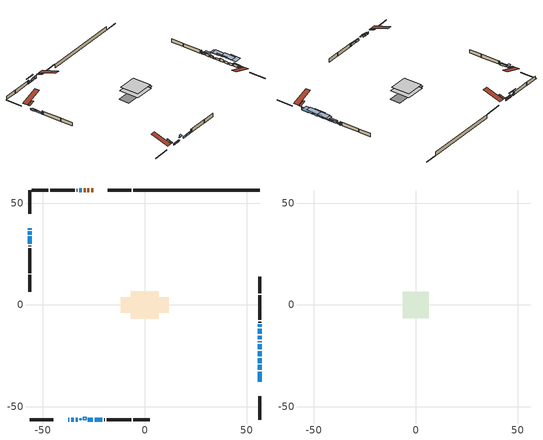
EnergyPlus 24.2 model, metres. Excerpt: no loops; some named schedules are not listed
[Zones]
conditioned space
 floor adiabatic (AdiabaticFloorConstruction): -6.8,-6.8 -6.8,6.8 6.8,6.8 6.8,-6.8 z1.3
 floor foundation (Slab1 construction): -11.85,-3.69 -11.85,3.69 11.85,3.69 11.85,-3.69 z-1.14
 wall outside (RimJoist1 construction): -6.61,56.5 -18.27,56.5 / -56.5,-56.5 -44.84,-56.5 / -56.5,56.5 -56.5,44.84 / 56.5,-56.5 56.5,-44.84 z1.3:1.6
 wall outside (AdiabaticWallConstruction 1): -25.42,56.5 -26.33,56.5 / -27.26,56.5 -28.17,56.5 / -29.1,56.5 -30.01,56.5 z1.3:3.33
 wall outside (AdiabaticWallConstruction): -37.69,-56.5 -37.09,-56.5 / -36.17,-56.5 -34.95,-56.5 / -56.5,33.67 -56.5,30.02 / -34.02,-56.5 -32.8,-56.5 / 56.5,-21.78 56.5,-19.34 / -30.94,56.5 -32.16,56.5 / -27.91,-56.5 -25.47,-56.5 / 56.5,-10.75 56.5,-9.53 / -24.54,-56.5 -20.88,-56.5 z1.3:2.52; -56.5,37.69 -56.5,37.05 / 56.5,-18.41 56.5,-17.8 z1.3:2.22; -56.5,36.13 -56.5,34.6 z1.3:2.77; 56.5,-37.69 56.5,-32.81 / 56.5,-25.15 56.5,-22.71 z1.3:3.33; 56.5,-31.88 56.5,-29.44 / 56.5,-28.52 56.5,-26.08 / 56.5,-14.12 56.5,-11.68 z1.3:2.82; 56.5,-16.88 56.5,-15.05 z1.3:2.37
 wall outside (Wall1 construction): -33.09,56.5 -33.39,56.5 / -19.95,-56.5 -19.65,-56.5 / -56.5,29.09 -56.5,28.78 / 56.5,-8.6 56.5,-8.3 z1.3:3.74
 wall outside (Wall2 construction): -34.32,56.5 -46.48,56.5 / -18.72,-56.5 -6.56,-56.5 / -56.5,27.85 -56.5,15.7 / 56.5,-7.37 56.5,4.79 z1.3:3.74
 wall outside (Wall3 construction): -47.41,56.5 -55.57,56.5 / -5.63,-56.5 2.53,-56.5 / -56.5,14.77 -56.5,6.61 / 56.5,5.72 56.5,13.88 z1.3:3.74
 wall foundation (FoundationWall1 construction): -5.68,56.5,-1.14 -5.68,56.5,1.3 47,56.5,1.3 47,56.5,-1.04 56.5,56.5,-1.04 56.5,56.5,-1.14
 window (WindowConstruction 10): -37.69,-56.5 -37.09,-56.5 z1.3:2.52
 window (WindowConstruction 5): -36.17,-56.5 -34.95,-56.5 z1.3:2.52
 window (WindowConstruction 6): -56.5,37.69 -56.5,37.05 z1.3:2.21
 window (WindowConstruction 7): -56.5,36.13 -56.5,34.6 z1.3:2.77
 window (WindowConstruction 8): -56.5,33.67 -56.5,30.02 z1.3:2.52
 window (WindowConstruction 9): -34.02,-56.5 -32.8,-56.5 z1.3:2.52
 window (WindowConstruction): 56.5,-37.69 56.5,-32.81 z1.3:3.33
 window (WindowConstruction 11): 56.5,-31.88 56.5,-29.44 z1.3:2.82
 window (WindowConstruction 12): 56.5,-28.52 56.5,-26.08 z1.3:2.82
 window (WindowConstruction 13): 56.5,-25.15 56.5,-22.71 z1.3:3.33
 window (WindowConstruction 14): 56.5,-21.78 56.5,-19.34 z1.3:2.52
 window (WindowConstruction 15): 56.5,-18.41 56.5,-17.8 z1.3:2.21
 window (WindowConstruction 16): -30.94,56.5 -32.16,56.5 z1.3:2.52
 window (WindowConstruction 17): -27.91,-56.5 -25.47,-56.5 z1.3:2.52
 window (WindowConstruction 1): 56.5,-16.87 56.5,-15.05 z1.3:2.37
 window (WindowConstruction 2): 56.5,-14.12 56.5,-11.68 z1.3:2.82
 window (WindowConstruction 3): 56.5,-10.75 56.5,-9.53 z1.3:2.52
 window (WindowConstruction 4): -24.54,-56.5 -20.88,-56.5 z1.3:2.52
 door (Door): -25.42,56.5 -26.33,56.5 z1.3:3.33
 door (Door 1): -27.26,56.5 -28.17,56.5 z1.3:3.33
 door (Door 2): -29.1,56.5 -30.01,56.5 z1.3:3.33
 ceiling adiabatic (AdiabaticFloorConstruction): 6.8,-6.8 6.8,6.8 -6.8,6.8 -6.8,-6.8 z1.3
 roof outside (Roof2 construction): -24.49,56.5,3.74 -24.49,52.43,5.09 -23.42,52.43,5.09 -23.42,56.5,3.74; -38.62,-56.5,3.74 -38.62,-52.43,5.09 -39.69,-52.43,5.09 -39.69,-56.5,3.74; -56.5,38.62,3.74 -52.43,38.62,5.09 -52.43,39.69,5.09 -56.5,39.69,3.74; 56.5,-38.62,3.74 52.43,-38.62,5.09 52.43,-39.69,5.09 56.5,-39.69,3.74
 roof outside (AdiabaticRoofConstruction): -31.26,-56.5,3.74 -31.26,-55.92,3.93 -31.87,-55.92,3.93 -31.87,-56.5,3.74; -28.84,-56.5,3.74 -28.84,-55.08,4.21 -30.33,-55.08,4.21 -30.33,-56.5,3.74
 skylight (SkylightConstruction): -31.26,-56.5,3.74 -31.26,-55.92,3.93 -31.87,-55.92,3.93 -31.87,-56.5,3.74
 skylight (SkylightConstruction 1): -28.84,-56.5,3.74 -28.84,-55.08,4.21 -30.33,-55.08,4.21 -30.33,-56.5,3.74
attic - vented
 floor to conditioned space (Floor1 construction Reversed): -6.41,-6.41 -6.41,6.41 6.41,6.41 6.41,-6.41 z3.74
 roof outside (Roof1 construction): -22.49,56.5,3.74 -22.49,44.01,7.9 -19.2,44.01,7.9 -19.2,56.5,3.74; -40.62,-56.5,3.74 -40.62,-44.01,7.9 -43.91,-44.01,7.9 -43.91,-56.5,3.74; -56.5,40.62,3.74 -44.01,40.62,7.9 -44.01,43.91,7.9 -56.5,43.91,3.74; 56.5,-40.62,3.74 44.01,-40.62,7.9 44.01,-43.91,7.9 56.5,-43.91,3.74
shading: -34.8,-56.5 -36.31,-56.5 -36.31,-57.11 -34.8,-57.11 z2.67; -56.5,36.91 -56.5,37.84 -57.11,37.84 -57.11,36.91 z2.36; -56.5,34.45 -56.5,36.28 -58.33,36.28 -58.33,34.45 z2.92; -56.5,29.87 -56.5,33.82 -57.11,33.82 -57.11,29.87 z2.67; -32.65,-56.5 -34.17,-56.5 -34.17,-57.11 -32.65,-57.11 z2.67; 56.5,-32.66 56.5,-37.84 57.11,-37.84 57.11,-32.66 z3.48; 56.5,-27 56.5,-34.32 61.38,-34.32 61.38,-27 z5.27; 56.5,-23.34 56.5,-31.26 60.16,-31.26 60.16,-23.34 z5.56; 56.5,-20.07 56.5,-27.79 56.91,-27.79 56.91,-20.07 z5.97; 56.5,-16.6 56.5,-24.52 60.16,-24.52 60.16,-16.6 z5.26; 56.5,-15.06 56.5,-21.15 60.16,-21.15 60.16,-15.06 z4.95; -34.9,56.5 -28.2,56.5 -28.2,57.11 -34.9,57.11 z5.26; -25.32,-56.5 -28.06,-56.5 -28.06,-57.11 -25.32,-57.11 z2.67; 56.5,-14.9 56.5,-17.02 57.11,-17.02 57.11,-14.9 z2.52; 56.5,-10.77 56.5,-15.03 57.72,-15.03 57.72,-10.77 z3.74; 56.5,-9.38 56.5,-10.9 57.11,-10.9 57.11,-9.38 z2.67; -20.73,-56.5 -24.69,-56.5 -24.69,-57.11 -20.73,-57.11 z2.67
[Building]
Building 1: Terrain=Suburbs
[Site:Location]
Comox AP_BC: Latitude {deg}=49.72; Longitude {deg}=-124.9; Time Zone {hr}=-8; Elevation {m}=26; Keep Site Location Information=Yes
[Site:GroundTemperature:Shallow]
7.68431, 6.60511, 6.51868, 7.03082, 9.08677, 11.1331, 12.9072, 14.0311, 14.1265, 13.2125, 11.4836, 9.50004
[Site:WaterMainsTemperature]
Calculation Method=Schedule; Temperature Schedule=mains temperature schedule
[Material] Roughness=Rough; Thermal Absorptance=0.9
Name | Thickness {m} | Conductivity {W/m-K} | Density {kg/m3} | Specific Heat {J/kg-K} | Solar Absorptance | Visible Absorptance
asphalt or fiberglass shingles | 0.00635 | 0.162714 | 1121.4 | 1465.45 | 0.4 | 0.4
asphalt or fiberglass shingles 1 | 0.00635 | 0.162714 | 1121.4 | 1465.45 | 0.7 | 0.7
ceiling loosefill ins | 0.254 | 0.0480833 | 16.02 | 1046.75 | 0.7 | 0.7
ceiling stud and cavity | 0.1397 | 0.525401 | 65.682 | 1177.47 | 0.7 | 0.7
concrete 4.0 in. | 0.1016 | 1.803125 | 2242.8 | 837.4 | 0.7 | 0.7
concrete 8.0 in. | 0.2032 | 1.803125 | 2242.8 | 837.4 | 0.7 | 0.7
door material | 0.04445 | 0.188738 | 512.64 | 1214.23 | 0.7 | 0.7
door material 1 | 0.04445 | 0.20624 | 512.64 | 1214.23 | 0.7 | 0.7
door material 2 | 0.04445 | 0.053851 | 512.64 | 1214.23 | 0.7 | 0.7
floor covering | 0.0127 | 0.0433444 | 54.468 | 1339.84 | 0.6 | 0.6
floor rigid ins; roof rigid ins 1; wall rigid ins 1 | 0.512978 | 0.029427 | 32.04 | 1214.23 | 0.7 | 0.7
floor stud and cavity | 0.1397 | 1.75129 | 37.0049 | 1207.88 | 0.7 | 0.7
furniture material conditioned space 1 | 0.1524 | 0.115458 | 640.8 | 1214.23 | 0.6 | 0.6
gypsum board | 0.0127 | 0.160291 | 801 | 837.4 | 0.6 | 0.6
osb sheathing 0.5 in. | 0.0127 | 0.115458 | 512.64 | 1214.23 | 0.7 | 0.7
osb sheathing 0.75 in. | 0.01905 | 0.115458 | 512.64 | 1214.23 | 0.7 | 0.7
osb sheathing 2.0 in. | 0.0508 | 0.115458 | 512.64 | 1214.23 | 0.7 | 0.7
rim joist rigid ins; roof rigid ins; wall rigid ins | 0.051816 | 0.029427 | 32.04 | 1214.23 | 0.7 | 0.7
rim joist stud and cavity | 0.0508 | 0.0402046 | 125.044 | 1163.47 | 0.6 | 0.6
roof stud and cavity | 0.2032 | 0.155153 | 78.34581 | 1123.46 | 0.7 | 0.7
roof stud and cavity 1 | 0.18415 | 1.78685 | 37.0049 | 1207.88 | 0.6 | 0.6
wall stud and cavity | 0.1397 | 0.505367 | 139.0536 | 1170.24 | 0.7 | 0.7
wall stud and cavity 1 | 0.1397 | 0.201369 | 139.0536 | 1170.24 | 0.7 | 0.7
wall stud and cavity 2 | 0.1397 | 0.361019 | 139.0536 | 1170.24 | 0.7 | 0.7
wall stud and cavity 3 | 0.0889 | 0.380278 | 52.3479 | 1209.89 | 0.7 | 0.7
wall stud and cavity 4 | 0.0889 | 0.391764 | 83.0341 | 1211.67 | 0.7 | 0.7
wood siding | 0.0254 | 0.102417 | 544.68 | 1172.36 | 0.4 | 0.4
wood siding 1; wood siding 2; wood siding 3 | 0.0254 | 0.102417 | 544.68 | 1172.36 | 0.7 | 0.7
[WindowMaterial:SimpleGlazingSystem]
Name | U-Factor {W/m2-K} | Solar Heat Gain Coefficient
SkylightMaterial | 3.71665 | 0.6359
SkylightMaterial 1 | 3.40114 | 0.6652
WindowMaterial | 4.02911 | 0.69
WindowMaterial 1 | 4.21535 | 0.68
WindowMaterial 10 | 3.96665 | 0.7
WindowMaterial 11 | 4.92339 | 0.64
WindowMaterial 2 | 3.84003 | 0.7
WindowMaterial 3 | 4.44815 | 0.67
WindowMaterial 4 | 3.667988 | 0.7
WindowMaterial 5 | 4.87286 | 0.64
WindowMaterial 6 | 3.84912 | 0.68
WindowMaterial 7 | 4.12677 | 0.69
WindowMaterial 8 | 2.438701 | 0.46
WindowMaterial 9 | 5.12269 | 0.64
[Construction]
AdiabaticFloorConstruction: floor stud and cavity, floor rigid ins, osb sheathing 0.75 in., floor covering
AdiabaticRoofConstruction: asphalt or fiberglass shingles 1, roof rigid ins 1, osb sheathing 0.75 in., roof stud and cavity 1
AdiabaticWallConstruction: wood siding 2, wall rigid ins 1, wall stud and cavity 3, gypsum board
AdiabaticWallConstruction 1: wood siding 3, wall rigid ins 1, wall stud and cavity 3, gypsum board
Door: door material
Door 1: door material 1
Door 2: door material 2
Floor1 construction Reversed: gypsum board, ceiling stud and cavity, ceiling loosefill ins
FoundationWall1 construction: concrete 8.0 in.
furniture construction conditioned space 1: furniture material conditioned space 1
PartitionWallConstruction: gypsum board, wall stud and cavity 4, gypsum board
RimJoist1 construction: wood siding 1, rim joist rigid ins, osb sheathing 2.0 in., rim joist stud and cavity
Roof1 construction: asphalt or fiberglass shingles
Roof2 construction: asphalt or fiberglass shingles, roof rigid ins, osb sheathing 0.75 in., roof stud and cavity, gypsum board
SkylightConstruction: SkylightMaterial
SkylightConstruction 1: SkylightMaterial 1
Slab1 construction: concrete 4.0 in.
Wall1 construction: wood siding, wall rigid ins, osb sheathing 0.5 in., wall stud and cavity, gypsum board
Wall2 construction: wood siding, wall rigid ins, osb sheathing 0.5 in., wall stud and cavity 1, gypsum board
Wall3 construction: wood siding, wall rigid ins, osb sheathing 0.5 in., wall stud and cavity 2, gypsum board
WindowConstruction; WindowConstruction 13: WindowMaterial
WindowConstruction 1: WindowMaterial 1
WindowConstruction 10: WindowMaterial 9
WindowConstruction 11; WindowConstruction 12; WindowConstruction 2: WindowMaterial 2
WindowConstruction 14: WindowMaterial 10
WindowConstruction 15: WindowMaterial 11
WindowConstruction 16; WindowConstruction 17; WindowConstruction 3; WindowConstruction 4: WindowMaterial 3
WindowConstruction 5: WindowMaterial 4
WindowConstruction 6: WindowMaterial 5
WindowConstruction 7: WindowMaterial 6
WindowConstruction 8: WindowMaterial 7
WindowConstruction 9: WindowMaterial 8
[Zone] Multiplier=1; Part of Total Floor Area=Yes
Name | Volume {m3}
attic - vented | 113.589
conditioned space | 992.2
[Space]
Name | Zone | Volume {m3}
attic - vented 1 | attic - vented | 113.589
conditioned space 1 | conditioned space | 992.2
[ZoneInfiltration:EffectiveLeakageArea]
infil attic - vented 1: Zone or Space=attic - vented 1; Schedule=Always On Discrete; Effective Air Leakage Area {cm2}=7039.23; Stack Coefficient=0.000289461; Wind Coefficient=1.14952e-05
[ZoneMixing]
whole house fan mix: Zone or Space=attic - vented; Schedule=Always On Continuous; Design Flow Rate Calculation Method=Flow/Zone; Design Flow Rate {m3/s}=0; Source Zone or Space=conditioned space
[SurfaceProperty:ExposedFoundationPerimeter]
Slab1: Exposed Perimeter Calculation Method=TotalExposedPerimeter; Total Exposed Perimeter {m}=62.18
[InternalMass] Zone or ZoneList=conditioned space; Space or SpaceList=conditioned space 1
Name | Construction | Surface Area {m2}
furniture mass conditioned space 1 | furniture construction conditioned space 1 | 143.892
partition wall mass | PartitionWallConstruction | 359.73
[Lights]
interior lighting: Zone or ZoneList or Space or SpaceList=conditioned space 1; Schedule=interior lighting schedule; Design Level Calculation Method=LightingLevel; Lighting Level {W}=343.2; Return Air Fraction=0; Fraction Radiant=0.6; Fraction Visible=0.2; Fraction Replaceable=1
[People]
occupants: Zone or ZoneList or Space or SpaceList=conditioned space 1; Number of People Schedule=occupants schedule; Number of People Calculation Method=People; Number of People=3; Fraction Radiant=0.314171; Sensible Heat Fraction=0.56303; Activity Level Schedule=occupants activity schedule; Carbon Dioxide Generation Rate {m3/s-W}=0; Enable ASHRAE 55 Comfort Warnings=No; Mean Radiant Temperature Calculation Type=EnclosureAveraged
[ElectricEquipment] Zone or ZoneList or Space or SpaceList=conditioned space 1; Design Level Calculation Method=EquipmentLevel
Name | Schedule | Design Level {W} | Fraction Latent | Fraction Radiant | Fraction Lost
clothes dryer | clothes dryer schedule | 140.772 | 0.015 | 0.081 | 0.85
clothes washer | clothes washer schedule | 32.1985 | 0.03 | 0.162 | 0.7
cooking range | cooking range schedule | 215.147 | 0.08 | 0.432 | 0.2
dishwasher | dishwasher schedule | 66.8632 | 0.3 | 0.18 | 0.4
fridge | fridge schedule | 72.9452 | 0 | 0.6 | 0
mech vent bath fan 0 | mech vent bath fan 0 schedule | 50.2 | 0 | 0 | 1
mech vent bath fan 1 | mech vent bath fan 1 schedule | 50.2 | 0 | 0 | 1
mech vent bath fan 2 | mech vent bath fan 2 schedule | 50.2 | 0 | 0 | 1
mech vent house fan | mech vent house fan schedule | 0 | 0 | 0 | 1
mech vent house fan cfis | mech vent house fan cfis schedule | 0 | 0 | 0 | 0
mech vent range fan 0 | mech vent range fan 0 schedule | 57 | 0 | 0 | 1
misc plug loads | misc plug loads schedule | 494.7 | 0.045 | 0.513 | 0.1
whole house fan | Always On Discrete | 0 | 0 | 0 | 1
[OtherEquipment] Zone or ZoneList or Space or SpaceList=conditioned space 1; Design Level Calculation Method=EquipmentLevel
Name | Fuel Type | Schedule | Design Level {W} | Fraction Latent | Fraction Radiant | Fraction Lost
clothes dryer 1 | Electricity | clothes dryer schedule | 0 | 0.015 | 0.081 | 0.85
cooking range 1 | Electricity | cooking range schedule | 0 | 0.08 | 0.432 | 0.2
general water use latent | None | general water use schedule | 62.594 | 1 | 0 | 0
general water use sensible | None | general water use schedule | -61.6891 | 0 | 0.6 | 0
mech vent house fan latent load | None | Always On Discrete | 0 | 1 | 0 | 0
mech vent house fan sensible load | None | Always On Discrete | 0 | 0 | 0 | 0
water heater energy adjustment1 | Electricity | Always On Discrete | 0.01 | 0 | 0 | 1
[ZoneInfiltration:DesignFlowRate] Zone or ZoneList or Space or SpaceList=conditioned space 1; Schedule=Always On Discrete; Design Flow Rate Calculation Method=Flow/Zone; Design Flow Rate {m3/s}=0
infil flow; natural vent flow; whole house fan flow
[Foundation:Kiva]
Foundation Kiva 1: Initial Indoor Air Temperature {C}=18; Wall Height Above Grade {m}=1.299972; Wall Depth Below Slab {m}=0.2032
[Foundation:Kiva:Settings]
Soil Conductivity {W/m-K}=0.849921; Soil Density {kg/m3}=1842.3; Soil Specific Heat {J/kg-K}=418.7; Ground Solar Absorptivity=0.9; Ground Thermal Absorptivity=0.9; Ground Surface Roughness {m}=0.03; Far-Field Width {m}=40; Deep-Ground Boundary Condition=ZeroFlux; Deep-Ground Depth {m}=40; Minimum Cell Dimension {m}=0.2; Maximum Cell Growth Coefficient=3; Simulation Timestep=Timestep
[Exterior:Lights]
exterior lighting: Schedule=exterior lighting schedule; Design Level {W}=75.6
[Schedule:Constant]
Name | Hourly Value
Always On Continuous; mech vent house fan schedule; mech vent house fan cfis schedule; Always On Discrete | 1
occupants activity schedule | 117.228
fridge schedule | 0
[Schedule:Week:Daily]
interior lighting schedule Week Rule - Jan1-Jan27: interior lighting schedule day, interior lighting schedule day, interior lighting schedule day, interior lighting schedule day, interior lighting schedule day, interior lighting schedule day, interior lighting schedule day, interior lighting schedule default day, interior lighting schedule default day, interior lighting schedule default day, interior lighting schedule default day, interior lighting schedule default day
interior lighting schedule Week Rule - Jan28-Feb3: interior lighting schedule day, interior lighting schedule day, interior lighting schedule day, interior lighting schedule day, interior lighting schedule day 1, interior lighting schedule day 1, interior lighting schedule day 1, interior lighting schedule default day, interior lighting schedule default day, interior lighting schedule default day, interior lighting schedule default day, interior lighting schedule default day
interior lighting schedule Week Rule - Feb4-Feb24: interior lighting schedule day 1, interior lighting schedule day 1, interior lighting schedule day 1, interior lighting schedule day 1, interior lighting schedule day 1, interior lighting schedule day 1, interior lighting schedule day 1, interior lighting schedule default day, interior lighting schedule default day, interior lighting schedule default day, interior lighting schedule default day, interior lighting schedule default day
interior lighting schedule Week Rule - Feb25-Mar3: interior lighting schedule day 1, interior lighting schedule day 1, interior lighting schedule day 1, interior lighting schedule day 1, interior lighting schedule day 2, interior lighting schedule day 2, interior lighting schedule day 2, interior lighting schedule default day, interior lighting schedule default day, interior lighting schedule default day, interior lighting schedule default day, interior lighting schedule default day
interior lighting schedule Week Rule - Mar4-Mar31: interior lighting schedule day 2, interior lighting schedule day 2, interior lighting schedule day 2, interior lighting schedule day 2, interior lighting schedule day 2, interior lighting schedule day 2, interior lighting schedule day 2, interior lighting schedule default day, interior lighting schedule default day, interior lighting schedule default day, interior lighting schedule default day, interior lighting schedule default day
interior lighting schedule Week Rule - Apr1-Apr28: interior lighting schedule day 3, interior lighting schedule day 3, interior lighting schedule day 3, interior lighting schedule day 3, interior lighting schedule day 3, interior lighting schedule day 3, interior lighting schedule day 3, interior lighting schedule default day, interior lighting schedule default day, interior lighting schedule default day, interior lighting schedule default day, interior lighting schedule default day
interior lighting schedule Week Rule - Apr29-May5: interior lighting schedule day 3, interior lighting schedule day 3, interior lighting schedule day 4, interior lighting schedule day 4, interior lighting schedule day 4, interior lighting schedule day 4, interior lighting schedule day 4, interior lighting schedule default day, interior lighting schedule default day, interior lighting schedule default day, interior lighting schedule default day, interior lighting schedule default day
interior lighting schedule Week Rule - May6-May26: interior lighting schedule day 4, interior lighting schedule day 4, interior lighting schedule day 4, interior lighting schedule day 4, interior lighting schedule day 4, interior lighting schedule day 4, interior lighting schedule day 4, interior lighting schedule default day, interior lighting schedule default day, interior lighting schedule default day, interior lighting schedule default day, interior lighting schedule default day
interior lighting schedule Week Rule - May27-Jun2: interior lighting schedule day 4, interior lighting schedule day 4, interior lighting schedule day 4, interior lighting schedule day 4, interior lighting schedule day 4, interior lighting schedule day 5, interior lighting schedule day 5, interior lighting schedule default day, interior lighting schedule default day, interior lighting schedule default day, interior lighting schedule default day, interior lighting schedule default day
interior lighting schedule Week Rule - Jun3-Jun30: interior lighting schedule day 5, interior lighting schedule day 5, interior lighting schedule day 5, interior lighting schedule day 5, interior lighting schedule day 5, interior lighting schedule day 5, interior lighting schedule day 5, interior lighting schedule default day, interior lighting schedule default day, interior lighting schedule default day, interior lighting schedule default day, interior lighting schedule default day
interior lighting schedule Week Rule - Jul1-Jul28: interior lighting schedule day 6, interior lighting schedule day 6, interior lighting schedule day 6, interior lighting schedule day 6, interior lighting schedule day 6, interior lighting schedule day 6, interior lighting schedule day 6, interior lighting schedule default day, interior lighting schedule default day, interior lighting schedule default day, interior lighting schedule default day, interior lighting schedule default day
interior lighting schedule Week Rule - Jul29-Aug4: interior lighting schedule day 6, interior lighting schedule day 6, interior lighting schedule day 6, interior lighting schedule day 7, interior lighting schedule day 7, interior lighting schedule day 7, interior lighting schedule day 7, interior lighting schedule default day, interior lighting schedule default day, interior lighting schedule default day, interior lighting schedule default day, interior lighting schedule default day
interior lighting schedule Week Rule - Aug5-Aug25: interior lighting schedule day 7, interior lighting schedule day 7, interior lighting schedule day 7, interior lighting schedule day 7, interior lighting schedule day 7, interior lighting schedule day 7, interior lighting schedule day 7, interior lighting schedule default day, interior lighting schedule default day, interior lighting schedule default day, interior lighting schedule default day, interior lighting schedule default day
interior lighting schedule Week Rule - Aug26-Sep1: interior lighting schedule day 7, interior lighting schedule day 7, interior lighting schedule day 7, interior lighting schedule day 7, interior lighting schedule day 7, interior lighting schedule day 7, interior lighting schedule day 8, interior lighting schedule default day, interior lighting schedule default day, interior lighting schedule default day, interior lighting schedule default day, interior lighting schedule default day
interior lighting schedule Week Rule - Sep2-Sep29: interior lighting schedule day 8, interior lighting schedule day 8, interior lighting schedule day 8, interior lighting schedule day 8, interior lighting schedule day 8, interior lighting schedule day 8, interior lighting schedule day 8, interior lighting schedule default day, interior lighting schedule default day, interior lighting schedule default day, interior lighting schedule default day, interior lighting schedule default day
interior lighting schedule Week Rule - Sep30-Oct6: interior lighting schedule day 8, interior lighting schedule day 9, interior lighting schedule day 9, interior lighting schedule day 9, interior lighting schedule day 9, interior lighting schedule day 9, interior lighting schedule day 9, interior lighting schedule default day, interior lighting schedule default day, interior lighting schedule default day, interior lighting schedule default day, interior lighting schedule default day
interior lighting schedule Week Rule - Oct7-Oct27: interior lighting schedule day 9, interior lighting schedule day 9, interior lighting schedule day 9, interior lighting schedule day 9, interior lighting schedule day 9, interior lighting schedule day 9, interior lighting schedule day 9, interior lighting schedule default day, interior lighting schedule default day, interior lighting schedule default day, interior lighting schedule default day, interior lighting schedule default day
interior lighting schedule Week Rule - Oct28-Nov3: interior lighting schedule day 9, interior lighting schedule day 9, interior lighting schedule day 9, interior lighting schedule day 9, interior lighting schedule day 10, interior lighting schedule day 10, interior lighting schedule day 10, interior lighting schedule default day, interior lighting schedule default day, interior lighting schedule default day, interior lighting schedule default day, interior lighting schedule default day
interior lighting schedule Week Rule - Nov4-Nov24: interior lighting schedule day 10, interior lighting schedule day 10, interior lighting schedule day 10, interior lighting schedule day 10, interior lighting schedule day 10, interior lighting schedule day 10, interior lighting schedule day 10, interior lighting schedule default day, interior lighting schedule default day, interior lighting schedule default day, interior lighting schedule default day, interior lighting schedule default day
interior lighting schedule Week Rule - Nov25-Dec1: interior lighting schedule day 10, interior lighting schedule day 10, interior lighting schedule day 10, interior lighting schedule day 10, interior lighting schedule day 10, interior lighting schedule day 10, interior lighting schedule day 11, interior lighting schedule default day, interior lighting schedule default day, interior lighting schedule default day, interior lighting schedule default day, interior lighting schedule default day
interior lighting schedule Week Rule - Dec2-Dec31: interior lighting schedule day 11, interior lighting schedule day 11, interior lighting schedule day 11, interior lighting schedule day 11, interior lighting schedule day 11, interior lighting schedule day 11, interior lighting schedule day 11, interior lighting schedule default day, interior lighting schedule default day, interior lighting schedule default day, interior lighting schedule default day, interior lighting schedule default day
occupants schedule Week Rule - Jan1-Dec31: occupants schedule day, occupants schedule day, occupants schedule day, occupants schedule day, occupants schedule day, occupants schedule day, occupants schedule day, occupants schedule default day, occupants schedule default day, occupants schedule default day, occupants schedule default day, occupants schedule default day
clothes dryer schedule Week Rule - Jan1-Dec31: clothes dryer schedule day, clothes dryer schedule day, clothes dryer schedule day, clothes dryer schedule day, clothes dryer schedule day, clothes dryer schedule day, clothes dryer schedule day, clothes dryer schedule default day, clothes dryer schedule default day, clothes dryer schedule default day, clothes dryer schedule default day, clothes dryer schedule default day
clothes washer schedule Week Rule - Jan1-Dec31: clothes washer schedule day, clothes washer schedule day, clothes washer schedule day, clothes washer schedule day, clothes washer schedule day, clothes washer schedule day, clothes washer schedule day, clothes washer schedule default day, clothes washer schedule default day, clothes washer schedule default day, clothes washer schedule default day, clothes washer schedule default day
cooking range schedule Week Rule - Jan1-Dec31: cooking range schedule day, cooking range schedule day, cooking range schedule day, cooking range schedule day, cooking range schedule day, cooking range schedule day, cooking range schedule day, cooking range schedule default day, cooking range schedule default day, cooking range schedule default day, cooking range schedule default day, cooking range schedule default day
dishwasher schedule Week Rule - Jan1-Dec31: dishwasher schedule day, dishwasher schedule day, dishwasher schedule day, dishwasher schedule day, dishwasher schedule day, dishwasher schedule day, dishwasher schedule day, dishwasher schedule default day, dishwasher schedule default day, dishwasher schedule default day, dishwasher schedule default day, dishwasher schedule default day
mech vent bath fan 0 schedule Week Rule - Jan1-Dec31: mech vent bath fan 0 schedule day, mech vent bath fan 0 schedule day, mech vent bath fan 0 schedule day, mech vent bath fan 0 schedule day, mech vent bath fan 0 schedule day, mech vent bath fan 0 schedule day, mech vent bath fan 0 schedule day, mech vent bath fan 0 schedule default day, mech vent bath fan 0 schedule default day, mech vent bath fan 0 schedule default day, mech vent bath fan 0 schedule default day, mech vent bath fan 0 schedule default day
mech vent bath fan 1 schedule Week Rule - Jan1-Dec31: mech vent bath fan 1 schedule day, mech vent bath fan 1 schedule day, mech vent bath fan 1 schedule day, mech vent bath fan 1 schedule day, mech vent bath fan 1 schedule day, mech vent bath fan 1 schedule day, mech vent bath fan 1 schedule day, mech vent bath fan 1 schedule default day, mech vent bath fan 1 schedule default day, mech vent bath fan 1 schedule default day, mech vent bath fan 1 schedule default day, mech vent bath fan 1 schedule default day
mech vent bath fan 2 schedule Week Rule - Jan1-Dec31: mech vent bath fan 2 schedule day, mech vent bath fan 2 schedule day, mech vent bath fan 2 schedule day, mech vent bath fan 2 schedule day, mech vent bath fan 2 schedule day, mech vent bath fan 2 schedule day, mech vent bath fan 2 schedule day, mech vent bath fan 2 schedule default day, mech vent bath fan 2 schedule default day, mech vent bath fan 2 schedule default day, mech vent bath fan 2 schedule default day, mech vent bath fan 2 schedule default day
mech vent range fan 0 schedule Week Rule - Jan1-Dec31: mech vent range fan 0 schedule day, mech vent range fan 0 schedule day, mech vent range fan 0 schedule day, mech vent range fan 0 schedule day, mech vent range fan 0 schedule day, mech vent range fan 0 schedule day, mech vent range fan 0 schedule day, mech vent range fan 0 schedule default day, mech vent range fan 0 schedule default day, mech vent range fan 0 schedule default day, mech vent range fan 0 schedule default day, mech vent range fan 0 schedule default day
misc plug loads schedule Week Rule - Jan1-Dec31: misc plug loads schedule day, misc plug loads schedule day, misc plug loads schedule day, misc plug loads schedule day, misc plug loads schedule day, misc plug loads schedule day, misc plug loads schedule day, misc plug loads schedule default day, misc plug loads schedule default day, misc plug loads schedule default day, misc plug loads schedule default day, misc plug loads schedule default day
general water use schedule Week Rule - Jan1-Dec31: general water use schedule day, general water use schedule day, general water use schedule day, general water use schedule day, general water use schedule day, general water use schedule day, general water use schedule day, general water use schedule default day, general water use schedule default day, general water use schedule default day, general water use schedule default day, general water use schedule default day
exterior lighting schedule Week Rule - Jan1-Jan27: exterior lighting schedule day, exterior lighting schedule day, exterior lighting schedule day, exterior lighting schedule day, exterior lighting schedule day, exterior lighting schedule day, exterior lighting schedule day, exterior lighting schedule default day, exterior lighting schedule default day, exterior lighting schedule default day, exterior lighting schedule default day, exterior lighting schedule default day
exterior lighting schedule Week Rule - Jan28-Feb3: exterior lighting schedule day, exterior lighting schedule day, exterior lighting schedule day, exterior lighting schedule day, exterior lighting schedule day 1, exterior lighting schedule day 1, exterior lighting schedule day 1, exterior lighting schedule default day, exterior lighting schedule default day, exterior lighting schedule default day, exterior lighting schedule default day, exterior lighting schedule default day
exterior lighting schedule Week Rule - Feb4-Feb24: exterior lighting schedule day 1, exterior lighting schedule day 1, exterior lighting schedule day 1, exterior lighting schedule day 1, exterior lighting schedule day 1, exterior lighting schedule day 1, exterior lighting schedule day 1, exterior lighting schedule default day, exterior lighting schedule default day, exterior lighting schedule default day, exterior lighting schedule default day, exterior lighting schedule default day
exterior lighting schedule Week Rule - Feb25-Mar3: exterior lighting schedule day 1, exterior lighting schedule day 1, exterior lighting schedule day 1, exterior lighting schedule day 1, exterior lighting schedule day 2, exterior lighting schedule day 2, exterior lighting schedule day 2, exterior lighting schedule default day, exterior lighting schedule default day, exterior lighting schedule default day, exterior lighting schedule default day, exterior lighting schedule default day
exterior lighting schedule Week Rule - Mar4-Mar31: exterior lighting schedule day 2, exterior lighting schedule day 2, exterior lighting schedule day 2, exterior lighting schedule day 2, exterior lighting schedule day 2, exterior lighting schedule day 2, exterior lighting schedule day 2, exterior lighting schedule default day, exterior lighting schedule default day, exterior lighting schedule default day, exterior lighting schedule default day, exterior lighting schedule default day
exterior lighting schedule Week Rule - Apr1-Apr28: exterior lighting schedule day 3, exterior lighting schedule day 3, exterior lighting schedule day 3, exterior lighting schedule day 3, exterior lighting schedule day 3, exterior lighting schedule day 3, exterior lighting schedule day 3, exterior lighting schedule default day, exterior lighting schedule default day, exterior lighting schedule default day, exterior lighting schedule default day, exterior lighting schedule default day
exterior lighting schedule Week Rule - Apr29-May5: exterior lighting schedule day 3, exterior lighting schedule day 3, exterior lighting schedule day 4, exterior lighting schedule day 4, exterior lighting schedule day 4, exterior lighting schedule day 4, exterior lighting schedule day 4, exterior lighting schedule default day, exterior lighting schedule default day, exterior lighting schedule default day, exterior lighting schedule default day, exterior lighting schedule default day
[Schedule:Year]
interior lighting schedule: interior lighting schedule Week Rule - Jan1-Jan27, 1, 1, 1, 27, interior lighting schedule Week Rule - Jan28-Feb3, 1, 28, 2, 3, interior lighting schedule Week Rule - Feb4-Feb24, 2, 4, 2, 24, interior lighting schedule Week Rule - Feb25-Mar3, 2, 25, 3, 3, interior lighting schedule Week Rule - Mar4-Mar31, 3, 4, 3, 31, interior lighting schedule Week Rule - Apr1-Apr28, 4, 1, 4, 28, interior lighting schedule Week Rule - Apr29-May5, 4, 29, 5, 5, interior lighting schedule Week Rule - May6-May26, 5, 6, 5, 26, interior lighting schedule Week Rule - May27-Jun2, 5, 27, 6, 2, interior lighting schedule Week Rule - Jun3-Jun30, 6, 3, 6, 30, interior lighting schedule Week Rule - Jul1-Jul28, 7, 1, 7, 28, interior lighting schedule Week Rule - Jul29-Aug4, 7, 29, 8, 4, interior lighting schedule Week Rule - Aug5-Aug25, 8, 5, 8, 25, interior lighting schedule Week Rule - Aug26-Sep1, 8, 26, 9, 1, interior lighting schedule Week Rule - Sep2-Sep29, 9, 2, 9, 29, interior lighting schedule Week Rule - Sep30-Oct6, 9, 30, 10, 6, interior lighting schedule Week Rule - Oct7-Oct27, 10, 7, 10, 27, interior lighting schedule Week Rule - Oct28-Nov3, 10, 28, 11, 3, interior lighting schedule Week Rule - Nov4-Nov24, 11, 4, 11, 24, interior lighting schedule Week Rule - Nov25-Dec1, 11, 25, 12, 1, interior lighting schedule Week Rule - Dec2-Dec31, 12, 2, 12, 31
occupants schedule: occupants schedule Week Rule - Jan1-Dec31, 1, 1, 12, 31
clothes dryer schedule: clothes dryer schedule Week Rule - Jan1-Dec31, 1, 1, 12, 31
clothes washer schedule: clothes washer schedule Week Rule - Jan1-Dec31, 1, 1, 12, 31
cooking range schedule: cooking range schedule Week Rule - Jan1-Dec31, 1, 1, 12, 31
dishwasher schedule: dishwasher schedule Week Rule - Jan1-Dec31, 1, 1, 12, 31
mech vent bath fan 0 schedule: mech vent bath fan 0 schedule Week Rule - Jan1-Dec31, 1, 1, 12, 31
mech vent bath fan 1 schedule: mech vent bath fan 1 schedule Week Rule - Jan1-Dec31, 1, 1, 12, 31
mech vent bath fan 2 schedule: mech vent bath fan 2 schedule Week Rule - Jan1-Dec31, 1, 1, 12, 31
mech vent range fan 0 schedule: mech vent range fan 0 schedule Week Rule - Jan1-Dec31, 1, 1, 12, 31
misc plug loads schedule: misc plug loads schedule Week Rule - Jan1-Dec31, 1, 1, 12, 31
general water use schedule: general water use schedule Week Rule - Jan1-Dec31, 1, 1, 12, 31
exterior lighting schedule: exterior lighting schedule Week Rule - Jan1-Jan27, 1, 1, 1, 27, exterior lighting schedule Week Rule - Jan28-Feb3, 1, 28, 2, 3, exterior lighting schedule Week Rule - Feb4-Feb24, 2, 4, 2, 24, exterior lighting schedule Week Rule - Feb25-Mar3, 2, 25, 3, 3, exterior lighting schedule Week Rule - Mar4-Mar31, 3, 4, 3, 31, exterior lighting schedule Week Rule - Apr1-Apr28, 4, 1, 4, 28, exterior lighting schedule Week Rule - Apr29-May5, 4, 29, 5, 5, exterior lighting schedule Week Rule - May6-May26, 5, 6, 5, 26, exterior lighting schedule Week Rule - May27-Jun2, 5, 27, 6, 2, exterior lighting schedule Week Rule - Jun3-Jun30, 6, 3, 6, 30, exterior lighting schedule Week Rule - Jul1-Jul28, 7, 1, 7, 28, exterior lighting schedule Week Rule - Jul29-Aug4, 7, 29, 8, 4, exterior lighting schedule Week Rule - Aug5-Aug25, 8, 5, 8, 25, exterior lighting schedule Week Rule - Aug26-Sep1, 8, 26, 9, 1, exterior lighting schedule Week Rule - Sep2-Sep29, 9, 2, 9, 29, exterior lighting schedule Week Rule - Sep30-Oct6, 9, 30, 10, 6, exterior lighting schedule Week Rule - Oct7-Oct27, 10, 7, 10, 27, exterior lighting schedule Week Rule - Oct28-Nov3, 10, 28, 11, 3, exterior lighting schedule Week Rule - Nov4-Nov24, 11, 4, 11, 24, exterior lighting schedule Week Rule - Nov25-Dec1, 11, 25, 12, 1, exterior lighting schedule Week Rule - Dec2-Dec31, 12, 2, 12, 31
[Schedule:Compact]
mains temperature schedule: Through: 01/01, For: AllDays, Until: 24:00, 11.0622, Through: 01/02, For: AllDays, Until: 24:00, 11.025, Through: 01/03, For: AllDays, Until: 24:00, 10.9883, Through: 01/04, For: AllDays, Until: 24:00, 10.9522, Through: 01/05, For: AllDays, Until: 24:00, 10.9172, Through: 01/06, For: AllDays, Until: 24:00, 10.8828, Through: 01/07, For: AllDays, Until: 24:00, 10.8494, Through: 01/08, For: AllDays, Until: 24:00, 10.8167, Through: 01/09, For: AllDays, Until: 24:00, 10.7844, Through: 01/10, For: AllDays, Until: 24:00, 10.7533, Through: 01/11, For: AllDays, Until: 24:00, 10.7228, Through: 01/12, For: AllDays, Until: 24:00, 10.6933, Through: 01/13, For: AllDays, Until: 24:00, 10.6644, Through: 01/14, For: AllDays, Until: 24:00, 10.6367, Through: 01/15, For: AllDays, Until: 24:00, 10.6094, Through: 01/16, For: AllDays, Until: 24:00, 10.5833, Through: 01/17, For: AllDays, Until: 24:00, 10.5578, Through: 01/18, For: AllDays, Until: 24:00, 10.5333, Through: 01/19, For: AllDays, Until: 24:00, 10.51, Through: 01/20, For: AllDays, Until: 24:00, 10.4872, Through: 01/21, For: AllDays, Until: 24:00, 10.465, Through: 01/22, For: AllDays, Until: 24:00, 10.4439, Through: 01/23, For: AllDays, Until: 24:00, 10.4239, Through: 01/24, For: AllDays, Until: 24:00, 10.405, Through: 01/25, For: AllDays, Until: 24:00, 10.3867, Through: 01/26, For: AllDays, Until: 24:00, 10.3694, Through: 01/27, For: AllDays, Until: 24:00, 10.3528, Through: 01/28, For: AllDays, Until: 24:00, 10.3372, Through: 01/29, For: AllDays, Until: 24:00, 10.3228, Through: 01/30, For: AllDays, Until: 24:00, 10.3094, Through: 01/31, For: AllDays, Until: 24:00, 10.2967, Through: 02/01, For: AllDays, Until: 24:00, 10.285, Through: 02/02, For: AllDays, Until: 24:00, 10.2739, Through: 02/03, For: AllDays, Until: 24:00, 10.2644, Through: 02/04, For: AllDays, Until: 24:00, 10.2556, Through: 02/05, For: AllDays, Until: 24:00, 10.2472, Through: 02/06, For: AllDays, Until: 24:00, 10.2406, Through: 02/07, For: AllDays, Until: 24:00, 10.2344, Through: 02/08, For: AllDays, Until: 24:00, 10.2294, Through: 02/09, For: AllDays, Until: 24:00, 10.225, Through: 02/10, For: AllDays, Until: 24:00, 10.2222, Through: 02/11, For: AllDays, Until: 24:00, 10.22, Through: 02/12, For: AllDays, Until: 24:00, 10.2189, Through: 02/13, For: AllDays, Until: 24:00, 10.2183, Through: 02/14, For: AllDays, Until: 24:00, 10.2194, Through: 02/15, For: AllDays, Until: 24:00, 10.2211, Through: 02/16, For: AllDays, Until: 24:00, 10.2239, Through: 02/17, For: AllDays, Until: 24:00, 10.2272, Through: 02/18, For: AllDays, Until: 24:00, 10.2322, Through: 02/19, For: AllDays, Until: 24:00, 10.2378, Through: 02/20, For: AllDays, Until: 24:00, 10.2439, Through: 02/21, For: AllDays, Until: 24:00, 10.2517, Through: 02/22, For: AllDays, Until: 24:00, 10.26, Through: 02/23, For: AllDays, Until: 24:00, 10.2694, Through: 02/24, For: AllDays, Until: 24:00, 10.28, Through: 02/25, For: AllDays, Until: 24:00, 10.2911, Through: 02/26, For: AllDays, Until: 24:00, 10.3033, Through: 02/27, For: AllDays, Until: 24:00, 10.3167, Through: 02/28, For: AllDays, Until: 24:00, 10.3306, Through: 03/01, For: AllDays, Until: 24:00, 10.3456, Through: 03/02, For: AllDays, Until: 24:00, 10.3617, Through: 03/03, For: AllDays, Until: 24:00, 10.3783, Through: 03/04, For: AllDays, Until: 24:00, 10.3961, Through: 03/05, For: AllDays, Until: 24:00, 10.415, Through: 03/06, For: AllDays, Until: 24:00, 10.435, Through: 03/07, For: AllDays, Until: 24:00, 10.4556, Through: 03/08, For: AllDays, Until: 24:00, 10.4767, Through: 03/09, For: AllDays, Until: 24:00, 10.4989, Through: 03/10, For: AllDays, Until: 24:00, 10.5222, Through: 03/11, For: AllDays, Until: 24:00, 10.5467, Through: 03/12, For: AllDays, Until: 24:00, 10.5717, Through: 03/13, For: AllDays, Until: 24:00, 10.5972, Through: 03/14, For: AllDays, Until: 24:00, 10.6239, Through: 03/15, For: AllDays, Until: 24:00, 10.6517, Through: 03/16, For: AllDays, Until: 24:00, 10.68, Through: 03/17, For: AllDays, Until: 24:00, 10.7089, Through: 03/18, For: AllDays, Until: 24:00, 10.7389, Through: 03/19, For: AllDays, Until: 24:00, 10.77, Through: 03/20, For: AllDays, Until: 24:00, 10.8017, Through: 03/21, For: AllDays, Until: 24:00, 10.8339, Through: 03/22, For: AllDays, Until: 24:00, 10.8672, Through: 03/23, For: AllDays, Until: 24:00, 10.9011, Through: 03/24, For: AllDays, Until: 24:00, 10.9361, Through: 03/25, For: AllDays, Until: 24:00, 10.9717, Through: 03/26, For: AllDays, Until: 24:00, 11.0078, Through: 03/27, For: AllDays, Until: 24:00, 11.045, Through: 03/28, For: AllDays, Until: 24:00, 11.0822, Through: 03/29, For: AllDays, Until: 24:00, 11.1211, Through: 03/30, For: AllDays, Until: 24:00, 11.16, Through: 03/31, For: AllDays, Until: 24:00, 11.2, Through: 04/01, For: AllDays, Until: 24:00, 11.2406, Through: 04/02, For: AllDays, Until: 24:00, 11.2817, Through: 04/03, For: AllDays, Until: 24:00, 11.3233, Through: 04/04, For: AllDays, Until: 24:00, 11.3656, Through: 04/05, For: AllDays, Until: 24:00, 11.4089, Through: 04/06, For: AllDays, Until: 24:00, 11.4522, Through: 04/07, For: AllDays, Until: 24:00, 11.4967, Through: 04/08, For: AllDays, Until: 24:00, 11.5417, Through: 04/09, For: AllDays, Until: 24:00, 11.5872, Through: 04/10, For: AllDays, Until: 24:00, 11.6333, Through: 04/11, For: AllDays, Until: 24:00, 11.6794, Through: 04/12, For: AllDays, Until: 24:00, 11.7267, Through: 04/13, For: AllDays, Until: 24:00, 11.7744, Through: 04/14, For: AllDays, Until: 24:00, 11.8222, Through: 04/15, For: AllDays, Until: 24:00, 11.8711, Through: 04/16, For: AllDays, Until: 24:00, 11.92, Through: 04/17, For: AllDays, Until: 24:00, 11.97, Through: 04/18, For: AllDays, Until: 24:00, 12.02, Through: 04/19, For: AllDays, Until: 24:00, 12.07, Through: 04/20, For: AllDays, Until: 24:00, 12.1211, Through: 04/21, For: AllDays, Until: 24:00, 12.1722, Through: 04/22, For: AllDays, Until: 24:00, 12.2239, Through: 04/23, For: AllDays, Until: 24:00, 12.2761, Through: 04/24, For: AllDays, Until: 24:00, 12.3283, Through: 04/25, For: AllDays, Until: 24:00, 12.3811, Through: 04/26, For: AllDays, Until: 24:00, 12.4339, Through: 04/27, For: AllDays, Until: 24:00, 12.4872, Through: 04/28, For: AllDays, Until: 24:00, 12.5411, Through: 04/29, For: AllDays, Until: 24:00, 12.595, Through: 04/30, For: AllDays, Until: 24:00, 12.6489, Through: 05/01, For: AllDays, Until: 24:00, 12.7033, Through: 05/02, For: AllDays, Until: 24:00, 12.7583, Through: 05/03, For: AllDays, Until: 24:00, 12.8133, Through: 05/04, For: AllDays, Until: 24:00, 12.8683, Through: 05/05, For: AllDays, Until: 24:00, 12.9233, Through: 05/06, For: AllDays, Until: 24:00, 12.9789, Through: 05/07, For: AllDays, Until: 24:00, 13.0344, Through: 05/08, For: AllDays, Until: 24:00, 13.09, Through: 05/09, For: AllDays, Until: 24:00, 13.1461, Through: 05/10, For: AllDays, Until: 24:00, 13.2017, Through: 05/11, For: AllDays, Until: 24:00, 13.2578, Through: 05/12, For: AllDays, Until: 24:00, 13.3139, Through: 05/13, For: AllDays, Until: 24:00, 13.37, Through: 05/14, For: AllDays, Until: 24:00, 13.4261, Through: 05/15, For: AllDays, Until: 24:00, 13.4822, Through: 05/16, For: AllDays, Until: 24:00, 13.5389, Through: 05/17, For: AllDays, Until: 24:00, 13.595, Through: 05/18, For: AllDays, Until: 24:00, 13.6511, Through: 05/19, For: AllDays, Until: 24:00, 13.7072, Through: 05/20, For: AllDays, Until: 24:00, 13.7628, Through: 05/21, For: AllDays, Until: 24:00, 13.8189, Through: 05/22, For: AllDays, Until: 24:00, 13.875, Through: 05/23, For: AllDays, Until: 24:00, 13.9306, Through: 05/24, For: AllDays, Until: 24:00, 13.9861, Through: 05/25, For: AllDays, Until: 24:00, 14.0417, Through: 05/26, For: AllDays, Until: 24:00, 14.0967, Through: 05/27, For: AllDays, Until: 24:00, 14.1517, Through: 05/28, For: AllDays, Until: 24:00, 14.2067, Through: 05/29, For: AllDays, Until: 24:00, 14.2611, Through: 05/30, For: AllDays, Until: 24:00, 14.3156, Through: 05/31, For: AllDays, Until: 24:00, 14.37, Through: 06/01, For: AllDays, Until: 24:00, 14.4239, Through: 06/02, For: AllDays, Until: 24:00, 14.4778, Through: 06/03, For: AllDays, Until: 24:00, 14.5311, Through: 06/04, For: AllDays, Until: 24:00, 14.5839, Through: 06/05, For: AllDays, Until: 24:00, 14.6367, Through: 06/06, For: AllDays, Until: 24:00, 14.6889, Through: 06/07, For: AllDays, Until: 24:00, 14.7411, Through: 06/08, For: AllDays, Until: 24:00, 14.7928, Through: 06/09, For: AllDays, Until: 24:00, 14.8439, Through: 06/10, For: AllDays, Until: 24:00, 14.895, Through: 06/11, For: AllDays, Until: 24:00, 14.9456, Through: 06/12, For: AllDays, Until: 24:00, 14.9956, Through: 06/13, For: AllDays, Until: 24:00, 15.045, Through: 06/14, For: AllDays, Until: 24:00, 15.0939, Through: 06/15, For: AllDays, Until: 24:00, 15.1428, Through: 06/16, For: AllDays, Until: 24:00, 15.1906, Through: 06/17, For: AllDays, Until: 24:00, 15.2383, Through: 06/18, For: AllDays, Until: 24:00, 15.2856, Through: 06/19, For: AllDays, Until: 24:00, 15.3322, Through: 06/20, For: AllDays, Until: 24:00, 15.3778, Through: 06/21, For: AllDays, Until: 24:00, 15.4233, Through: 06/22, For: AllDays, Until: 24:00, 15.4683, Through: 06/23, For: AllDays, Until: 24:00, 15.5128, Through: 06/24, For: AllDays, Until: 24:00, 15.5561, Through: 06/25, For: AllDays, Until: 24:00, 15.5994, Through: 06/26, For: AllDays, Until: 24:00, 15.6417, Through: 06/27, For: AllDays, Until: 24:00, 15.6839, Through: 06/28, For: AllDays, Until: 24:00, 15.725, Through: 06/29, For: AllDays, Until: 24:00, 15.7656, Through: 06/30, For: AllDays, Until: 24:00, 15.805, Through: 07/01, For: AllDays, Until: 24:00, 15.8444, Through: 07/02, For: AllDays, Until: 24:00, 15.8828, Through: 07/03, For: AllDays, Until: 24:00, 15.9206, Through: 07/04, For: AllDays, Until: 24:00, 15.9572, Through: 07/05, For: AllDays, Until: 24:00, 15.9939, Through: 07/06, For: AllDays, Until: 24:00, 16.0294, Through: 07/07, For: AllDays, Until: 24:00, 16.0639, Through: 07/08, For: AllDays, Until: 24:00, 16.0983, Through: 07/09, For: AllDays, Until: 24:00, 16.1311, Through: 07/10, For: AllDays, Until: 24:00, 16.1639, Through: 07/11, For: AllDays, Until: 24:00, 16.1956, Through: 07/12, For: AllDays, Until: 24:00, 16.2261, Through: 07/13, For: AllDays, Until: 24:00, 16.2561, Through: 07/14, For: AllDays, Until: 24:00, 16.2856, Through: 07/15, For: AllDays, Until: 24:00, 16.3139, Through: 07/16, For: AllDays, Until: 24:00, 16.3417, Through: 07/17, For: AllDays, Until: 24:00, 16.3683, Through: 07/18, For: AllDays, Until: 24:00, 16.3939, Through: 07/19, For: AllDays, Until: 24:00, 16.4189, Through: 07/20, For: AllDays, Until: 24:00, 16.4433, Through: 07/21, For: AllDays, Until: 24:00, 16.4661, Through: 07/22, For: AllDays, Until: 24:00, 16.4889, Through: 07/23, For: AllDays, Until: 24:00, 16.51, Through: 07/24, For: AllDays, Until: 24:00, 16.5306, Through: 07/25, For: AllDays, Until: 24:00, 16.5506, Through: 07/26, For: AllDays, Until: 24:00, 16.5694, Through: 07/27, For: AllDays, Until: 24:00, 16.5872, Through: 07/28, For: AllDays, Until: 24:00, 16.6039, Through: 07/29, For: AllDays, Until: 24:00, 16.62, Through: 07/30, For: AllDays, Until: 24:00, 16.635, Through: 07/31, For: AllDays, Until: 24:00, 16.6494, Through: 08/01, For: AllDays, Until: 24:00, 16.6622, Through: 08/02, For: AllDays, Until: 24:00, 16.6744, Through: 08/03, For: AllDays, Until: 24:00, 16.6861, Through: 08/04, For: AllDays, Until: 24:00, 16.6961, Through: 08/05, For: AllDays, Until: 24:00, 16.7056, Through: 08/06, For: AllDays, Until: 24:00, 16.7144, Through: 08/07, For: AllDays, Until: 24:00, 16.7217, Through: 08/08, For: AllDays, Until: 24:00, 16.7283, Through: 08/09, For: AllDays, Until: 24:00, 16.7339, Through: 08/10, For: AllDays, Until: 24:00, 16.7383, Through: 08/11, For: AllDays, Until: 24:00, 16.7422, Through: 08/12, For: AllDays, Until: 24:00, 16.745, Through: 08/13, For: AllDays, Until: 24:00, 16.7467, Through: 08/14, For: AllDays, Until: 24:00, 16.7472, Through: 08/15, For: AllDays, Until: 24:00, 16.7472, Through: 08/16, For: AllDays, Until: 24:00, 16.7461, Through: 08/17, For: AllDays, Until: 24:00, 16.7439, Through: 08/18, For: AllDays, Until: 24:00, 16.7406, Through: 08/19, For: AllDays, Until: 24:00, 16.7367, Through: 08/20, For: AllDays, Until: 24:00, 16.7317, Through: 08/21, For: AllDays, Until: 24:00, 16.7256, Through: 08/22, For: AllDays, Until: 24:00, 16.7189, Through: 08/23, For: AllDays, Until: 24:00, 16.7106, Through: 08/24, For: AllDays, Until: 24:00, 16.7017, Through: 08/25, For: AllDays, Until: 24:00, 16.6922, Through: 08/26, For: AllDays, Until: 24:00, 16.6811, Through: 08/27, For: AllDays, Until: 24:00, 16.6694, Through: 08/28, For: AllDays, Until: 24:00, 16.6567, Through: 08/29, For: AllDays, Until: 24:00, 16.6433, Through: 08/30, For: AllDays, Until: 24:00, 16.6289, Through: 08/31, For: AllDays, Until: 24:00, 16.6133, Through: 09/01, For: AllDays, Until: 24:00, 16.5967, Through: 09/02, For: AllDays, Until: 24:00, 16.5794, Through: 09/03, For: AllDays, Until: 24:00, 16.5611, Through: 09/04, For: AllDays, Until: 24:00, 16.5422, Through: 09/05, For: AllDays, Until: 24:00, 16.5222, Through: 09/06, For: AllDays, Until: 24:00, 16.5011, Through: 09/07, For: AllDays, Until: 24:00, 16.4794, Through: 09/08, For: AllDays, Until: 24:00, 16.4567, Through: 09/09, For: AllDays, Until: 24:00, 16.4328, Through: 09/10, For: AllDays, Until: 24:00, 16.4083, Through: 09/11, For: AllDays, Until: 24:00, 16.3833, Through: 09/12, For: AllDays, Until: 24:00, 16.3567, Through: 09/13, For: AllDays, Until: 24:00, 16.33, Through: 09/14, For: AllDays, Until: 24:00, 16.3017, Through: 09/15, For: AllDays, Until: 24:00, 16.2733, Through: 09/16, For: AllDays, Until: 24:00, 16.2433, Through: 09/17, For: AllDays, Until: 24:00, 16.2133, Through: 09/18, For: AllDays, Until: 24:00, 16.1822, Through: 09/19, For: AllDays, Until: 24:00, 16.15, Through: 09/20, For: AllDays, Until: 24:00, 16.1172, Through: 09/21, For: AllDays, Until: 24:00, 16.0839, Through: 09/22, For: AllDays, Until: 24:00, 16.0494, Through: 09/23, For: AllDays, Until: 24:00, 16.0144, Through: 09/24, For: AllDays, Until: 24:00, 15.9783, Through: 09/25, For: AllDays, Until: 24:00, 15.9417, Through: 09/26, For: AllDays, Until: 24:00, 15.9044, Through: 09/27, For: AllDays, Until: 24:00, 15.8667, Through: 09/28, For: AllDays, Until: 24:00, 15.8278, Through: 09/29, For: AllDays, Until: 24:00, 15.7883, Through: 09/30, For: AllDays, Until: 24:00, 15.7483, Through: 10/01, For: AllDays, Until: 24:00, 15.7072, Through: 10/02, For: AllDays, Until: 24:00, 15.6661, Through: 10/03, For: AllDays, Until: 24:00, 15.6239, Through: 10/04, For: AllDays, Until: 24:00, 15.5811, Through: 10/05, For: AllDays, Until: 24:00, 15.5378, Through: 10/06, For: AllDays, Until: 24:00, 15.4939, Through: 10/07, For: AllDays, Until: 24:00, 15.4494, Through: 10/08, For: AllDays, Until: 24:00, 15.4039, Through: 10/09, For: AllDays, Until: 24:00, 15.3583, Through: 10/10, For: AllDays, Until: 24:00, 15.3122, Through: 10/11, For: AllDays, Until: 24:00, 15.2656, Through: 10/12, For: AllDays, Until: 24:00, 15.2183, Through: 10/13, For: AllDays, Until: 24:00, 15.17, Through: 10/14, For: AllDays, Until: 24:00, 15.1217, Through: 10/15, For: AllDays, Until: 24:00, 15.0733, Through: 10/16, For: AllDays, Until: 24:00, 15.0239, Through: 10/17, For: AllDays, Until: 24:00, 14.9739, Through: 10/18, For: AllDays, Until: 24:00, 14.9239, Through: 10/19, For: AllDays, Until: 24:00, 14.8733, Through: 10/20, For: AllDays, Until: 24:00, 14.8222, Through: 10/21, For: AllDays, Until: 24:00, 14.7706, Through: 10/22, For: AllDays, Until: 24:00, 14.7189, Through: 10/23, For: AllDays, Until: 24:00, 14.6667, Through: 10/24, For: AllDays, Until: 24:00, 14.6144, Through: 10/25, For: AllDays, Until: 24:00, 14.5611, Through: 10/26, For: AllDays, Until: 24:00, 14.5083, Through: 10/27, For: AllDays, Until: 24:00, 14.4544, Through: 10/28, For: AllDays, Until: 24:00, 14.4011, Through: 10/29, For: AllDays, Until: 24:00, 14.3467, Through: 10/30, For: AllDays, Until: 24:00, 14.2928, Through: 10/31, For: AllDays, Until: 24:00, 14.2378, Through: 11/01, For: AllDays, Until: 24:00, 14.1833, Through: 11/02, For: AllDays, Until: 24:00, 14.1283, Through: 11/03, For: AllDays, Until: 24:00, 14.0733, Through: 11/04, For: AllDays, Until: 24:00, 14.0178, Through: 11/05, For: AllDays, Until: 24:00, 13.9622, Through: 11/06, For: AllDays, Until: 24:00, 13.9067, Through: 11/07, For: AllDays, Until: 24:00, 13.8511, Through: 11/08, For: AllDays, Until: 24:00, 13.795, Through: 11/09, For: AllDays, Until: 24:00, 13.7389, Through: 11/10, For: AllDays, Until: 24:00, 13.6828, Through: 11/11, For: AllDays, Until: 24:00, 13.6272, Through: 11/12, For: AllDays, Until: 24:00, 13.5706, Through: 11/13, For: AllDays, Until: 24:00, 13.5144, Through: 11/14, For: AllDays, Until: 24:00, 13.4583, Through: 11/15, For: AllDays, Until: 24:00, 13.4022, Through: 11/16, For: AllDays, Until: 24:00, 13.3461, Through: 11/17, For: AllDays, Until: 24:00, 13.29, Through: 11/18, For: AllDays, Until: 24:00, 13.2339, Through: 11/19, For: AllDays, Until: 24:00, 13.1778, Through: 11/20, For: AllDays, Until: 24:00, 13.1222, Through: 11/21, For: AllDays, Until: 24:00, 13.0661, Through: 11/22, For: AllDays, Until: 24:00, 13.0106, Through: 11/23, For: AllDays, Until: 24:00, 12.955, Through: 11/24, For: AllDays, Until: 24:00, 12.9, Through: 11/25, For: AllDays, Until: 24:00, 12.8444, Through: 11/26, For: AllDays, Until: 24:00, 12.7894, Through: 11/27, For: AllDays, Until: 24:00, 12.735, Through: 11/28, For: AllDays, Until: 24:00, 12.6806, Through: 11/29, For: AllDays, Until: 24:00, 12.6261, Through: 11/30, For: AllDays, Until: 24:00, 12.5717, Through: 12/01, For: AllDays, Until: 24:00, 12.5183, Through: 12/02, For: AllDays, Until: 24:00, 12.4644, Through: 12/03, For: AllDays, Until: 24:00, 12.4111, Through: 12/04, For: AllDays, Until: 24:00, 12.3583, Through: 12/05, For: AllDays, Until: 24:00, 12.3061, Through: 12/06, For: AllDays, Until: 24:00, 12.2539, Through: 12/07, For: AllDays, Until: 24:00, 12.2017, Through: 12/08, For: AllDays, Until: 24:00, 12.1506, Through: 12/09, For: AllDays, Until: 24:00, 12.0994, Through: 12/10, For: AllDays, Until: 24:00, 12.0483, Through: 12/11, For: AllDays, Until: 24:00, 11.9983, Through: 12/12, For: AllDays, Until: 24:00, 11.9483, Through: 12/13, For: AllDays, Until: 24:00, 11.8989, Through: 12/14, For: AllDays, Until: 24:00, 11.85, Through: 12/15, For: AllDays, Until: 24:00, 11.8017, Through: 12/16, For: AllDays, Until: 24:00, 11.7539, Through: 12/17, For: AllDays, Until: 24:00, 11.7067, Through: 12/18, For: AllDays, Until: 24:00, 11.6594, Through: 12/19, For: AllDays, Until: 24:00, 11.6133, Through: 12/20, For: AllDays, Until: 24:00, 11.5678, Through: 12/21, For: AllDays, Until: 24:00, 11.5222, Through: 12/22, For: AllDays, Until: 24:00, 11.4778, Through: 12/23, For: AllDays, Until: 24:00, 11.4339, Through: 12/24, For: AllDays, Until: 24:00, 11.3906, Through: 12/25, For: AllDays, Until: 24:00, 11.3478, Through: 12/26, For: AllDays, Until: 24:00, 11.3056, Through: 12/27, For: AllDays, Until: 24:00, 11.2639, Through: 12/28, For: AllDays, Until: 24:00, 11.2228, Through: 12/29, For: AllDays, Until: 24:00, 11.1828, Through: 12/30, For: AllDays, Until: 24:00, 11.1433, Through: 12/31, For: AllDays, Until: 24:00, 11.1044
